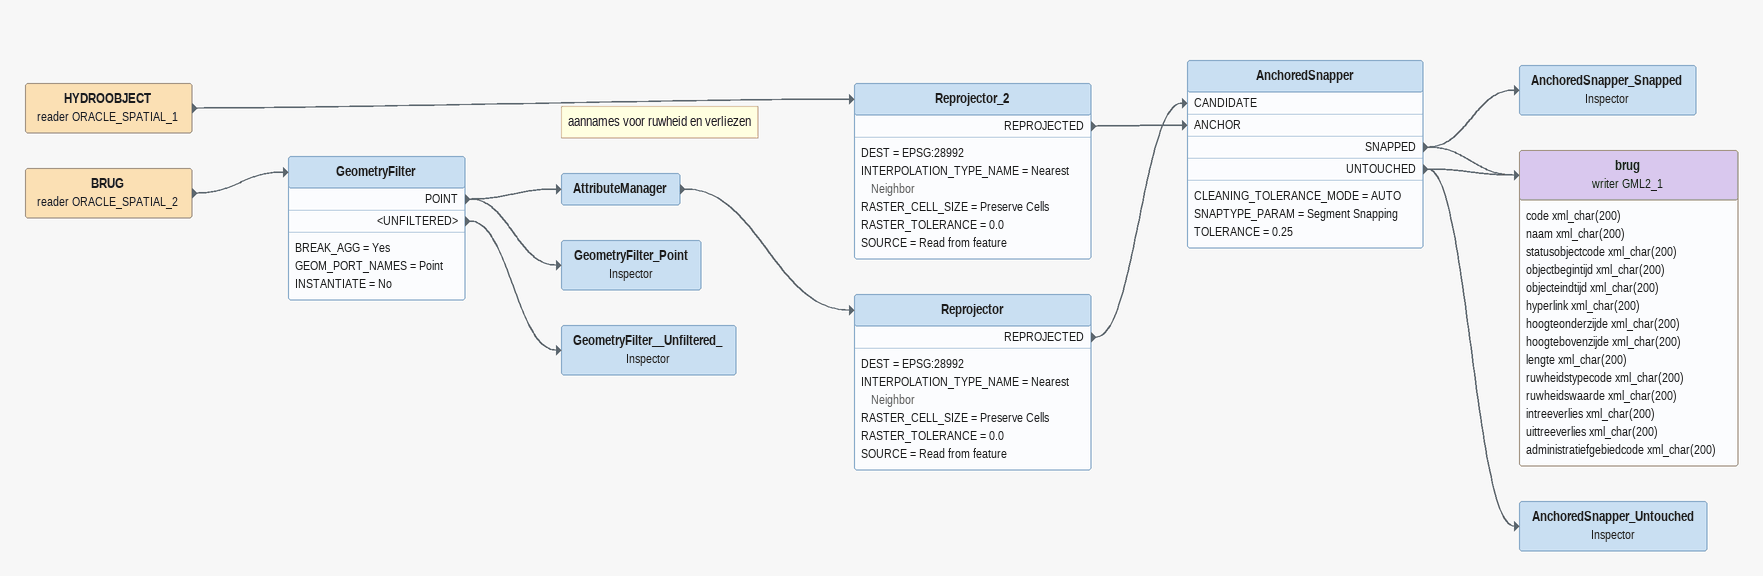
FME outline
HYDROOBJECT (reader ORACLE_SPATIAL_1)
    -> Reprojector_2
Reprojector_2
    DEST = EPSG:28992
    INTERPOLATION_TYPE_NAME = Nearest Neighbor
    RASTER_CELL_SIZE = Preserve Cells
    RASTER_TOLERANCE = 0.0
    SOURCE = Read from feature
    REPROJECTED -> AnchoredSnapper [ANCHOR]
BRUG (reader ORACLE_SPATIAL_2)
    -> GeometryFilter
GeometryFilter
    BREAK_AGG = Yes
    GEOM_PORT_NAMES = Point
    INSTANTIATE = No
    POINT -> AttributeManager
    POINT -> GeometryFilter_Point
    <UNFILTERED> -> GeometryFilter__Unfiltered_
Note: aannames voor ruwheid en verliezen
AttributeManager
    -> Reprojector
Reprojector
    DEST = EPSG:28992
    INTERPOLATION_TYPE_NAME = Nearest Neighbor
    RASTER_CELL_SIZE = Preserve Cells
    RASTER_TOLERANCE = 0.0
    SOURCE = Read from feature
    REPROJECTED -> AnchoredSnapper [CANDIDATE]
AnchoredSnapper
    CLEANING_TOLERANCE_MODE = AUTO
    SNAPTYPE_PARAM = Segment Snapping
    TOLERANCE = 0.25
    SNAPPED -> AnchoredSnapper_Snapped
    SNAPPED -> brug (writer GML2_1)
    UNTOUCHED -> AnchoredSnapper_Untouched
    UNTOUCHED -> brug (writer GML2_1)
AnchoredSnapper_Snapped: Inspector
brug (writer GML2_1)
    attributes: code xml_char(200), naam xml_char(200), statusobjectcode xml_char(200), objectbegintijd xml_char(200), objecteindtijd xml_char(200), hyperlink xml_char(200), hoogteonderzijde xml_char(200), hoogtebovenzijde xml_char(200), lengte xml_char(200), ruwheidstypecode xml_char(200), ruwheidswaarde xml_char(200), intreeverlies xml_char(200), uittreeverlies xml_char(200), administratiefgebiedcode xml_char(200)
AnchoredSnapper_Untouched: Inspector
GeometryFilter_Point: Inspector
GeometryFilter__Unfiltered_: Inspector
